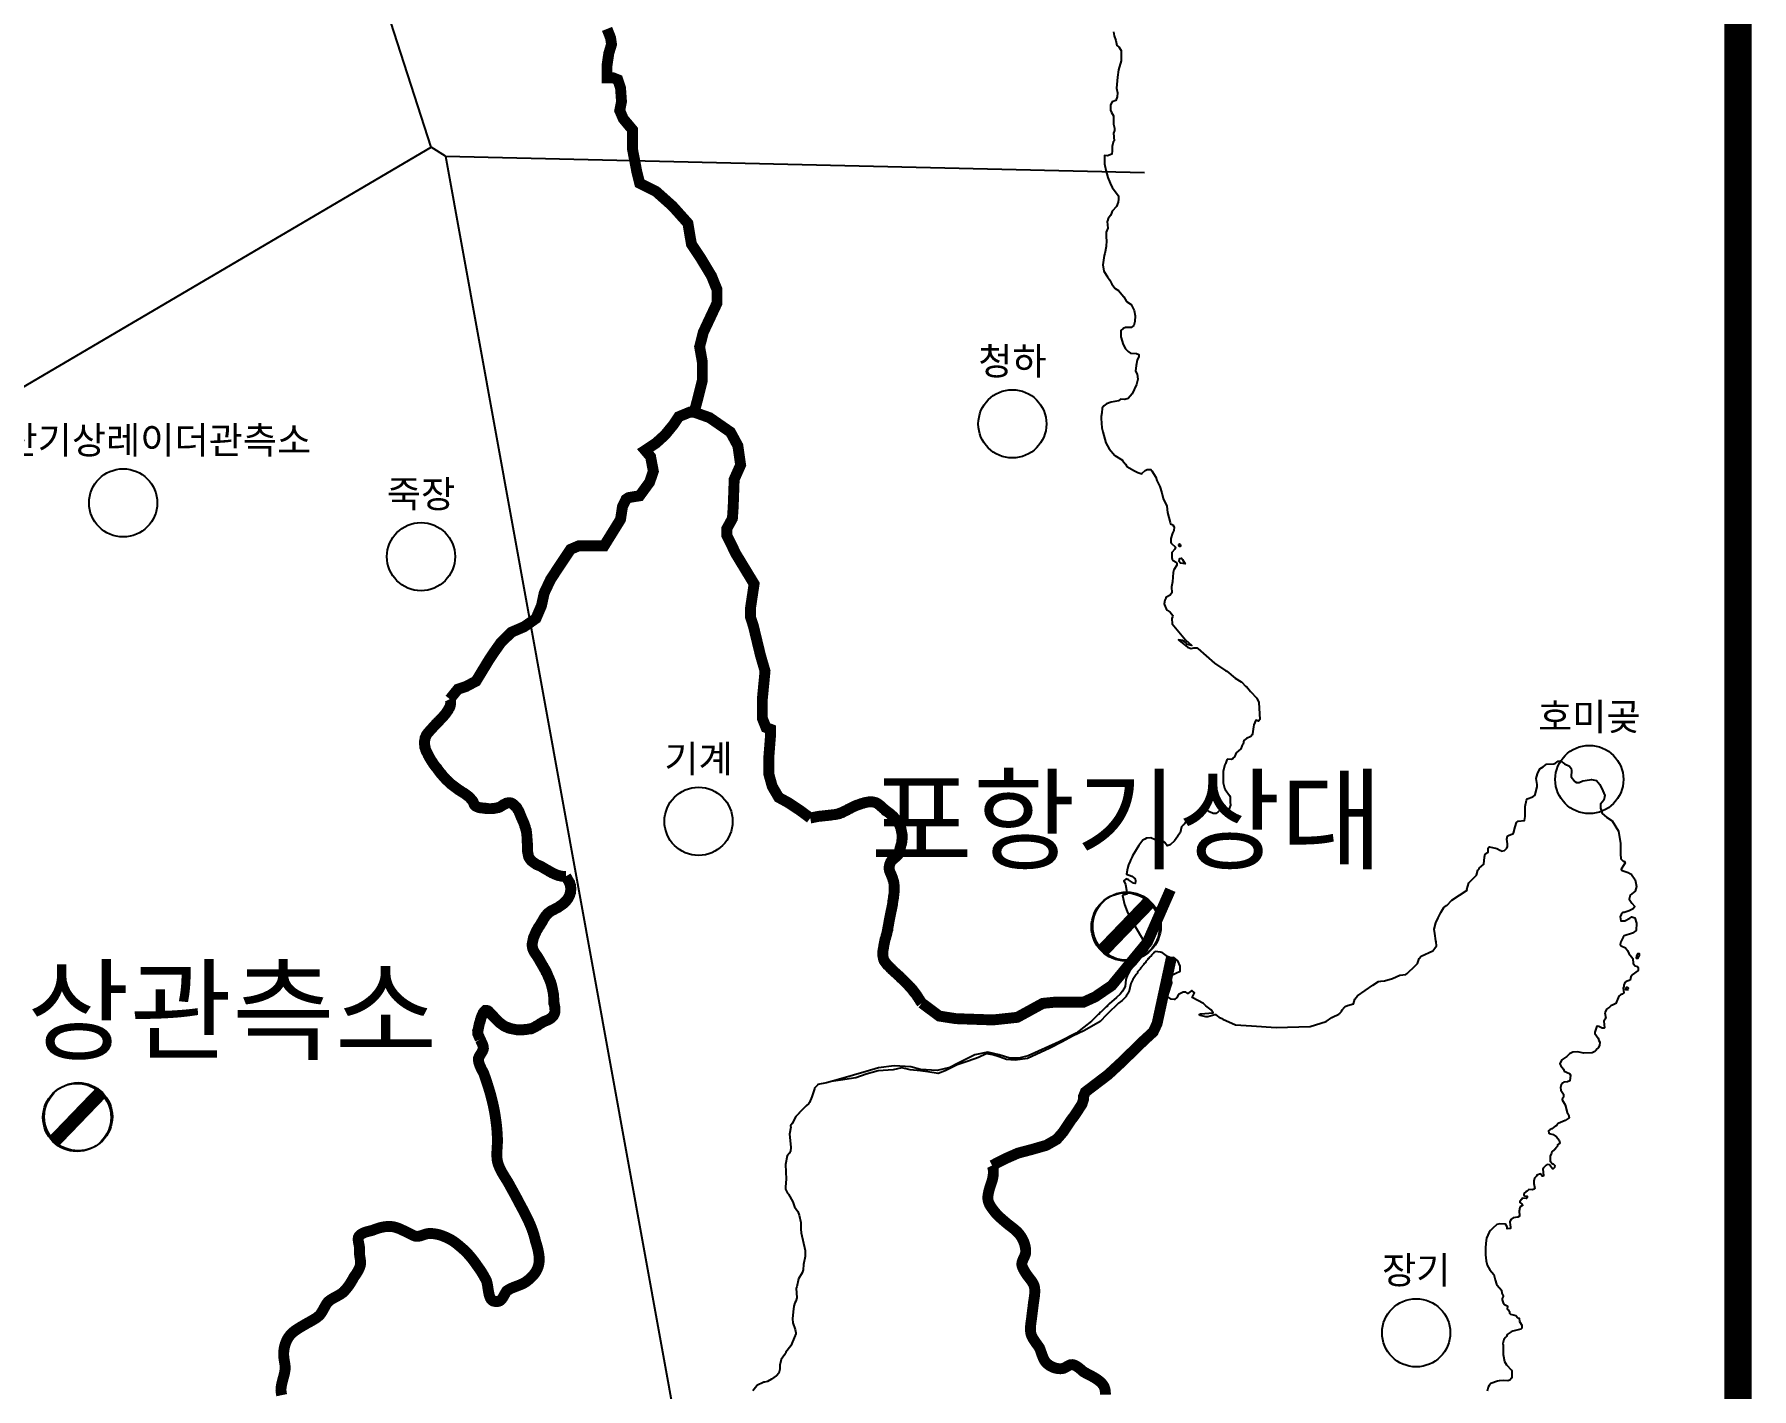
# Model space of a CAD drawing. Header units: millimetres. Extents: x -954552 to 1497340, y -301250 to 736091.
# Drawn here: x 374112 to 437134, y 267342 to 317031 of the extents above; entities that cross this region are included whole.
import ezdxf
from ezdxf.enums import TextEntityAlignment as Align

# ---------------------------------------------------------------- set-up
doc = ezdxf.new("R2010")
doc.units = ezdxf.units.MM
for name, color, linetype in [('2121', 7, 'Continuous'), ('2122', 7, 'Continuous'), ('2411', 7, 'Continuous'), ('AWS', 4, 'Continuous'), ('AWS명', 2, 'Continuous'), ('EL', 2, 'Continuous'), ('MAIN-RIVER', 5, 'Continuous'), ('Point', 1, 'Continuous'), ('관측소명', 3, 'Continuous'), ('기상청', 1, 'Continuous'), ('티센', 6, 'Continuous')]:
    doc.layers.add(name, color=color, linetype=linetype)
doc.styles.get("Standard").update_dxf_attribs({"font": ''})
doc.styles.get('Standard').set_extended_font_data('Gulim')

# ---------------------------------------------------------------- blocks, each defined once
blk = doc.blocks.new('관측소(기상청)')
at = {"layer": '기상청', "const_width": 500}
blk.add_lwpolyline([(821, 874), (-914, -926)], dxfattribs=at)
at = {"layer": '기상청'}
blk.add_circle((-46, -26), 1250, dxfattribs=at)

msp = doc.modelspace()

# ---------------------------------------------------------------- linework, layer by layer
at = {"const_width": 1000}
msp.add_lwpolyline([(436634, 41900), (436634, 603450), (72212, 603450), (72212, 41900)], close=True, dxfattribs=at)
at = {"layer": '2121', "color": 7}
for points in [[(413720, 317120), (413740, 316980), (413800, 316810), (413840, 316620), (413914, 316570), (413991, 316436), (414002, 316224), (414002, 316054), (413903, 315734), (413857, 315455), (413826, 315053), (413857, 314888), (413847, 314743), (413800, 314609), (413670, 314550), (413670, 314550), (413610, 314440), (413610, 314250), (413640, 314170), (413710, 314040), (413710, 314000), (413710, 313730), (413750, 313590), (413750, 313500), (413710, 313400), (413740, 313130), (413700, 313070), (413670, 312920), (413670, 312760), (413650, 312630), (413490, 312580), (413390, 312590), (413380, 312280), (413380, 312280), (413430, 312050), (413510, 311780), (413590, 311570), (413670, 311410), (413900, 311110), (413900, 310980), (413890, 310870), (413820, 310720), (413670, 310550), (413640, 310470), (413610, 310380), (413520, 310270), (413490, 310190), (413480, 310160), (413510, 309920), (413440, 309770), (413440, 309740), (413440, 309580), (413460, 309470), (413450, 309250), (413400, 308990), (413370, 308920), (413320, 308570), (413360, 308340), (413490, 308130), (413580, 308010), (413660, 307860), (413780, 307710), (413900, 307630), (414090, 307400), (414198, 307235), (414368, 307116), (414476, 306905), (414512, 306703), (414492, 306492), (414456, 306347), (414368, 306270), (414160, 306270), (414070, 306240), (413990, 306160), (413990, 305930), (414070, 305650), (414160, 305490), (414250, 305390), (414250, 305390), (414342, 305331), (414554, 305320), (414647, 305279), (414647, 305212), (414579, 305078), (414543, 304887), (414523, 304675), (414579, 304562), (414610, 304386), (414554, 304185), (414399, 303839), (414254, 303674), (414131, 303628), (413970, 303650), (413970, 303650), (413900, 303590), (413630, 303540), (413460, 303470), (413360, 303400), (413300, 303320), (413290, 303150), (413260, 303010), (413260, 302940), (413290, 302590), (413320, 302450), (413430, 302040), (413560, 301830), (413770, 301580), (414040, 301410), (414040, 301390), (414050, 301390), (414140, 301270), (414150, 301260), (414210, 301180), (414490, 301020), (414610, 300950), (414750, 300910), (414770, 300930), (414880, 301030), (414950, 301060), (415060, 301070), (415080, 301060), (415120, 301020), (415270, 300780), (415300, 300660), (415415, 300444), (415483, 300212), (415539, 300000), (415670, 299720), (415700, 299490), (415790, 299120), (415810, 299070), (415890, 299030), (415930, 298980), (415940, 298950), (415930, 298830), (415880, 298730), (415820, 298540), (415820, 298390), (415830, 298360), (415990, 298220), (415960, 298140), (415860, 298020), (415850, 297840), (415870, 297770), (415900, 297730), (416010, 297660), (416040, 297620), (416040, 297550), (415930, 297390), (415900, 297290), (415880, 296950), (415840, 296760), (415860, 296540), (415790, 296450), (415640, 296370), (415630, 296340), (415600, 296270), (415580, 296140), (415580, 296140), (415590, 296100), (415650, 295950), (415690, 295900), (415790, 295830), (415890, 295710), (415880, 295660), (415860, 295600), (415870, 295400), (416360, 294820), (416590, 294610), (416420, 294650), (416340, 294730), (416250, 294790), (416100, 294820), (416130, 294790), (416430, 294550), (416560, 294500), (416660, 294520), (416770, 294520), (416810, 294500), (417420, 293960), (417840, 293680), (417870, 293670), (418180, 293410), (418400, 293270), (418410, 293270), (418570, 293110), (418600, 293100), (418600, 293100), (418739, 292925), (418981, 292672), (419048, 292518), (419084, 291893), (419038, 291837), (418940, 291870), (418870, 291700), (418850, 291620), (418820, 291370), (418810, 291330), (418750, 291270), (418590, 291200), (418500, 291120), (418470, 290990), (418420, 290920), (418390, 290820), (418220, 290670), (418150, 290520), (418100, 290470), (418090, 290450), (418050, 290430), (417900, 290440), (417870, 290410), (417820, 290270), (417800, 290240), (417740, 289980), (417740, 289570), (417790, 289370), (417810, 289330), (417970, 289110), (418000, 289040), (418000, 288970), (418000, 288970), (417996, 288859), (418006, 288751), (417939, 288549), (417872, 288462), (417758, 288503), (417630, 288580), (417540, 288490), (417470, 288450), (417370, 288450), (417240, 288510), (417150, 288570), (417040, 288560), (417000, 288540), (416870, 288390), (416500, 288230), (416450, 288180), (416350, 288120), (416320, 288070), (416280, 288040), (416270, 288020), (416210, 287950), (416160, 287730), (416080, 287630), (416080, 287610), (416080, 287610), (415952, 287445), (415797, 287290), (415689, 287254), (415596, 287378), (415500, 287440), (415320, 287460), (415250, 287480), (415080, 287550), (414930, 287540), (414860, 287500), (414790, 287460), (414640, 287270), (414410, 286890), (414400, 286850), (414340, 286730), (414330, 286690), (414270, 286560), (414230, 286430), (414190, 286220), (414190, 286220), (414383, 286145), (414507, 286052), (414528, 285964), (414507, 285876), (414450, 285887), (414270, 286011), (414182, 286042), (414100, 285970), (414150, 285840), (414210, 285560), (414210, 285490), (414060, 285450), (414050, 285440), (414120, 285100), (414220, 284850), (414340, 284590), (414950, 283550), (414970, 283500), (414963, 283479)], [(421732, 280963), (421747, 280968), (421980, 281080), (422020, 281110), (422020, 281120), (422080, 281180), (422110, 281240), (422120, 281240), (422120, 281250), (422170, 281300), (422170, 281320), (422220, 281360), (422300, 281400), (422520, 281460), (422570, 281630), (422670, 281750), (423230, 282150), (423445, 282275), (423528, 282292), (423661, 282309), (423960, 282392), (424220, 282510), (424440, 282540), (424490, 282570), (424780, 282850), (424790, 282850), (424870, 282940), (424930, 283120), (425000, 283210), (425440, 283410), (425510, 283500), (425570, 283590), (425560, 283730), (425550, 283770), (425550, 283770), (425506, 284037), (425489, 284203), (425539, 284436), (425624, 284618), (425723, 284818), (425840, 285000), (425940, 285070), (425950, 285070), (426130, 285260), (426690, 285630), (426680, 285650), (426760, 285900), (426780, 285930), (427040, 286180), (427090, 286370), (427140, 286420), (427140, 286440), (427310, 286590), (427330, 286840), (427360, 286960), (427460, 287030), (427460, 287170), (427490, 287210), (427510, 287220), (427780, 287160), (427920, 287090), (427950, 287060), (428060, 287090), (428150, 287170), (428170, 287230), (428170, 287330), (428150, 287500), (428180, 287620), (428390, 287710), (428400, 287720), (428450, 287960), (428450, 287960), (428500, 288120), (428560, 288160), (428800, 288190), (428820, 288340), (428820, 288700), (428870, 288930), (428900, 288980), (429100, 289060), (429160, 289110), (429190, 289140), (429260, 289420), (429260, 289510), (429230, 289730), (429270, 289900), (429270, 289900), (429366, 290085), (429482, 290152), (429600, 290260), (429600, 290260), (429880, 290270), (429930, 290290), (430030, 290370), (430130, 290360), (430260, 290270), (430450, 290180), (430510, 290090), (430520, 290020), (430510, 289790), (430650, 289620), (430710, 289580), (430800, 289580), (430940, 289640), (431020, 289650), (431260, 289687), (431443, 289653), (431559, 289504), (431676, 289271), (431744, 289105), (431709, 288939), (431593, 288789), (431593, 288640), (431643, 288440), (431810, 288307), (432010, 288174), (432242, 287792), (432326, 287344), (432320, 286960), (432320, 286960), (432330, 286780), (432420, 286700), (432450, 286690), (432490, 286640), (432460, 286570), (432340, 286400), (432360, 286370), (432420, 286340), (432600, 286280), (432690, 286230), (432730, 286210), (432857, 286014), (432907, 285765), (432857, 285599), (432675, 285449), (432641, 285300), (432741, 285150), (432841, 285034), (432791, 284951), (432641, 284868), (432450, 284810), (432450, 284810), (432410, 284810), (432340, 284740), (432310, 284650), (432330, 284510), (432480, 284510), (432660, 284600), (432741, 284652), (432841, 284618), (432907, 284419), (432891, 284153), (432760, 284050), (432460, 283950), (432420, 283910), (432340, 283760), (432330, 283740), (432310, 283640), (432350, 283590), (432500, 283510), (432580, 283420), (432630, 283310), (432770, 283120), (432780, 282940), (432860, 282860), (432940, 282830), (432970, 282790), (432970, 282690), (432750, 282530), (432750, 282510), (432700, 282450), (432680, 282330), (432530, 282280), (432480, 282240), (432440, 282140), (432440, 282100), (432420, 282040), (432440, 281860), (432380, 281820), (432320, 281790), (432260, 281740), (432150, 281470), (432050, 281420), (432050, 281420), (431970, 281390), (431920, 281340), (431802, 281270), (431747, 281134)], [(417727, 280894), (417640, 280940), (417480, 281060), (417430, 281060), (417180, 280990), (417100, 280980), (416910, 281030), (416860, 281070), (416910, 281090), (417370, 281130), (417300, 281240), (417100, 281390), (417020, 281470), (417020, 281470), (416804, 281578), (416602, 281691), (416690, 281867), (416587, 281955), (416442, 281846), (416375, 281887), (416267, 281887), (416097, 281800), (416035, 281691), (415952, 281614), (415833, 281635), (415710, 281712), (415720, 281810), (415854, 282233), (415833, 282347), (415777, 282434), (415808, 282491), (415999, 282589), (416164, 282656), (416164, 282847), (416076, 283038), (415931, 283162), (415818, 283147), (415700, 283200), (415500, 283340), (415440, 283360), (415250, 283380), (415200, 283340), (415184, 283324)], [(431747, 281133), (431782, 280935), (431709, 280822), (431738, 280578), (431725, 280565), (431650, 280564), (431525, 280631), (431469, 280636), (431444, 280611), (431378, 280416), (431378, 280372), (431506, 280200), (431520, 280119), (431558, 280057), (431547, 279932), (431502, 279848), (431425, 279786), (431425, 279761), (431376, 279710), (431277, 279659), (430971, 279647), (430745, 279694), (430570, 279692), (430446, 279628), (430357, 279533), (430168, 279404), (430107, 279301), (430100, 279264), (430135, 279188), (430225, 279064), (430249, 278990), (430249, 278990), (430444, 278899), (430489, 278841), (430461, 278633), (430380, 278595), (430243, 278584), (430200, 278561), (430145, 278491), (430121, 278391), (430135, 278297), (430225, 278142), (430226, 278037), (430189, 277998), (430178, 277942), (430294, 277750), (430360, 277476), (430411, 277395), (430438, 277283), (430290, 277181), (430035, 277071), (429974, 276995), (429974, 276983), (429924, 276969), (429801, 276878), (429746, 276850), (429683, 276797), (429697, 276713), (429709, 276701), (429853, 276672), (429967, 276577), (430076, 276460), (430089, 276347), (430089, 276347), (430003, 276290), (430004, 276233), (429964, 276192), (429964, 276179), (429919, 276124), (429899, 276118), (429807, 276031), (429795, 275986), (429735, 275873), (429742, 275805), (429737, 275691), (429820, 275593), (429844, 275585), (429915, 275525), (429903, 275457), (429851, 275403), (429826, 275403), (429717, 275553), (429627, 275565), (429590, 275539), (429485, 275437), (429473, 275394), (429495, 275163), (429480, 275138), (429442, 275137), (429382, 275224), (429247, 275180), (429235, 275140), (429171, 275066), (429143, 274959), (429137, 274864), (429137, 274864), (429177, 274683), (429153, 274661), (429085, 274642), (428959, 274649), (428897, 274591), (428841, 274562), (428780, 274515), (428774, 274458), (428793, 274421), (428894, 274407), (428901, 274361), (428877, 274319), (428865, 274316), (428708, 274326), (428702, 274295), (428622, 274210), (428629, 274175), (428703, 274117), (428737, 274076), (428644, 274019), (428625, 273987), (428603, 273850), (428618, 273699), (428612, 273675), (428556, 273634), (428382, 273609), (428302, 273545), (428265, 273457), (428270, 273344), (428285, 273294), (428281, 273220), (428281, 273220), (428157, 273205), (428156, 273280), (428103, 273377), (427891, 273395), (427785, 273362), (427633, 273232), (427603, 273188), (427545, 273146), (427502, 273089), (427399, 272862), (427383, 272682), (427367, 272499), (427369, 272255), (427386, 272037), (427426, 271870), (427529, 271696), (427675, 271530), (427716, 271331), (427775, 271181), (427800, 271138), (427953, 270952), (427961, 270846), (428012, 270753), (428013, 270722), (427983, 270647), (427984, 270597), (428016, 270491), (428061, 270429), (428162, 270384), (428173, 270355), (428157, 270274), (428157, 270274), (428176, 270244), (428227, 270207), (428242, 270171), (428247, 270107), (428279, 270070), (428486, 270023), (428550, 269942), (428599, 269925), (428620, 269800), (428698, 269671), (428705, 269564), (428662, 269523), (428376, 269453), (428314, 269421), (428165, 269331), (428135, 269250), (428102, 269215), (428037, 269141), (428008, 268997), (428015, 268941), (428014, 268591), (428067, 268342), (428132, 268212), (428321, 268018), (428336, 267990), (428333, 267760), (428321, 267721), (428265, 267654), (428191, 267631), (428022, 267647), (427868, 267630), (427868, 267630), (427805, 267616), (427561, 267529), (427500, 267452), (427469, 267396), (427429, 267248)], [(417727, 280894), (418192, 280686), (418783, 280655), (419685, 280592), (420930, 280624), (421521, 280810), (421732, 280963)]]:
    msp.add_lwpolyline(points, dxfattribs=at)
at = {"layer": '2122', "color": 7}
for points in [[(416170, 298310), (416160, 298320), (416140, 298330), (416110, 298320), (416100, 298300), (416110, 298270), (416140, 298250), (416160, 298250), (416180, 298270), (416170, 298310), (416170, 298310)], [(416250, 297760), (416350, 297610), (416170, 297630), (416160, 297640), (416130, 297690), (416140, 297780), (416150, 297800), (416210, 297810), (416250, 297760), (416250, 297760)], [(432910, 283220), (432890, 283150), (432900, 283140), (432970, 283140), (432990, 283210), (433020, 283250), (433020, 283290), (432950, 283290), (432910, 283220), (432910, 283220)], [(432620, 281980), (432590, 281970), (432520, 281970), (432520, 282040), (432540, 282070), (432560, 282070), (432590, 282060), (432610, 282040), (432610, 282040)]]:
    msp.add_lwpolyline(points, dxfattribs=at)
at = {"layer": '2411', "const_width": 400}
for points in [[(395129, 317231), (395259, 316901), (395294, 316665), (395194, 316335), (395129, 315898), (395129, 315432), (395359, 315432), (395524, 315367), (395624, 315066), (395660, 314565), (395595, 314235), (395725, 313934), (396061, 313533), (396061, 312831), (396226, 311969), (396326, 311568), (396928, 311267), (397530, 310731), (398096, 310100), (398226, 309333), (398562, 308831), (398963, 308165), (399164, 307669), (399164, 307168), (398662, 306100), (398527, 305569), (398627, 305003), (398627, 304336), (398462, 303670), (398326, 303168), (398161, 303168), (397760, 303003), (397559, 302702), (397258, 302336), (396928, 302036), (396527, 301770), (396727, 301534), (396828, 301003), (396692, 300602), (396326, 300101), (395925, 300036), (395825, 299971), (395695, 299700), (395624, 299234), (395023, 298266), (394728, 298266), (394091, 298266), (393790, 298136), (393389, 297535), (393058, 297033), (392822, 296532), (392722, 296066), (392521, 295600), (392091, 295299), (391625, 295099), (391224, 294703), (390988, 294367), (390787, 294066), (390321, 293299), (389955, 293105), (389654, 293004), (389360, 292640)], [(398326, 303168), (398892, 302968), (399659, 302437), (399931, 301935), (400031, 301233), (399795, 300702), (399759, 299700), (399730, 299269), (399529, 298903), (399529, 298638), (399860, 297965), (400526, 296868), (400397, 296001), (400397, 295635), (400497, 295334), (400762, 294237), (400927, 293671), (400827, 292633), (400827, 291937), (400963, 291600), (401128, 291536), (401128, 291300), (401063, 290468), (401063, 289902), (401193, 289436), (401429, 289034), (401795, 288834), (402196, 288568), (402588, 288278)], [(389360, 292640), (389380, 292600), (389390, 292550), (389390, 292500), (389390, 292480), (389380, 292430), (389370, 292380), (389350, 292330), (389320, 292290), (389300, 292240), (389270, 292200), (389260, 292190), (389230, 292140), (389200, 292100), (389200, 292100), (389170, 292060), (389140, 292030), (389110, 291990), (389070, 291950), (389040, 291920), (389030, 291910), (388990, 291870), (388960, 291830), (388920, 291800), (388890, 291760), (388850, 291730), (388820, 291690), (388780, 291650), (388750, 291620), (388720, 291580), (388680, 291540), (388640, 291500), (388610, 291460), (388570, 291420), (388540, 291380), (388510, 291340), (388490, 291300), (388470, 291250), (388450, 291210), (388450, 291190), (388440, 291140), (388430, 291090), (388430, 291040), (388430, 290990), (388440, 290940), (388440, 290930), (388440, 290880), (388460, 290840), (388470, 290790), (388490, 290740), (388510, 290700), (388510, 290700), (388540, 290650), (388560, 290600), (388570, 290590), (388590, 290550), (388610, 290500), (388640, 290460), (388660, 290420), (388690, 290370), (388720, 290330), (388740, 290290), (388770, 290250), (388800, 290210), (388830, 290170), (388870, 290130), (388900, 290090), (388910, 290070), (388940, 290030), (388970, 289990), (389000, 289950), (389030, 289910), (389070, 289870), (389100, 289830), (389130, 289790), (389160, 289760), (389200, 289720), (389230, 289680), (389270, 289650), (389310, 289610), (389340, 289580), (389380, 289540), (389420, 289510), (389460, 289480), (389500, 289450), (389540, 289420), (389580, 289390), (389620, 289360), (389620, 289360), (389660, 289330), (389700, 289300), (389740, 289280), (389780, 289250), (389830, 289220), (389870, 289200), (389910, 289170), (389950, 289140), (389990, 289110), (390030, 289080), (390070, 289050), (390100, 289020), (390130, 288980), (390170, 288940), (390200, 288900), (390220, 288860), (390240, 288810), (390250, 288780), (390280, 288740), (390300, 288720), (390340, 288700), (390390, 288680), (390440, 288660), (390490, 288650), (390540, 288650), (390600, 288640), (390650, 288640), (390680, 288630), (390730, 288630), (390780, 288620), (390830, 288620), (390880, 288620), (390930, 288630), (390980, 288630), (391030, 288640), (391080, 288650), (391080, 288650), (391130, 288660), (391140, 288660), (391190, 288680), (391240, 288710), (391290, 288740), (391330, 288770), (391380, 288790), (391430, 288820), (391470, 288830), (391520, 288840), (391560, 288840), (391610, 288830), (391650, 288810), (391690, 288780), (391730, 288740), (391760, 288710), (391800, 288680), (391830, 288640), (391850, 288590), (391880, 288550), (391900, 288510), (391920, 288460), (391940, 288410), (391960, 288360), (391980, 288310), (392000, 288270), (392000, 288260), (392020, 288220), (392040, 288170), (392060, 288130), (392080, 288080), (392100, 288030), (392110, 287980), (392130, 287940), (392140, 287890), (392160, 287840), (392160, 287840), (392160, 287830), (392170, 287780), (392180, 287730), (392180, 287680), (392190, 287630), (392190, 287580), (392190, 287530), (392200, 287480), (392200, 287430), (392200, 287380), (392210, 287330), (392210, 287320), (392210, 287270), (392210, 287210), (392210, 287160), (392210, 287110), (392210, 287060), (392220, 287010), (392230, 286960), (392240, 286910), (392250, 286860), (392270, 286820), (392300, 286780), (392320, 286750), (392350, 286710), (392390, 286680), (392430, 286650), (392470, 286620), (392490, 286610), (392530, 286580), (392570, 286560), (392620, 286540), (392670, 286520), (392710, 286500), (392860, 286410), (392860, 286410), (392880, 286400), (392930, 286370), (392970, 286350), (393010, 286320), (393060, 286300), (393100, 286270), (393150, 286250), (393190, 286230), (393240, 286210), (393290, 286190), (393340, 286170), (393390, 286160), (393440, 286150), (393480, 286140), (393480, 286140), (393510, 286140), (393560, 286140), (393610, 286140), (393618, 286140)], [(402588, 288278), (402600, 288280), (402650, 288290), (402700, 288300), (402740, 288310), (402790, 288320), (402840, 288330), (402890, 288340), (402910, 288340), (402960, 288350), (403010, 288350), (403060, 288360), (403110, 288360), (403110, 288360), (403160, 288370), (403210, 288370), (403260, 288380), (403310, 288380), (403360, 288390), (403410, 288400), (403460, 288400), (403510, 288410), (403560, 288420), (403610, 288430), (403650, 288440), (403660, 288450), (403710, 288470), (403760, 288480), (403800, 288510), (403850, 288530), (403890, 288550), (403940, 288570), (403980, 288600), (404030, 288620), (404070, 288640), (404120, 288670), (404160, 288690), (404210, 288710), (404250, 288730), (404300, 288750), (404340, 288760), (404370, 288770), (404420, 288790), (404470, 288810), (404520, 288820), (404570, 288840), (404620, 288850), (404680, 288860), (404730, 288870), (404780, 288870), (404780, 288870), (404820, 288870), (404870, 288870), (404920, 288860), (404960, 288850), (405000, 288840), (405040, 288820), (405080, 288790), (405120, 288760), (405160, 288730), (405200, 288690), (405240, 288660), (405280, 288620), (405320, 288590), (405350, 288550), (405390, 288530), (405430, 288500), (405470, 288470), (405510, 288440), (405550, 288400), (405590, 288370), (405630, 288340), (405660, 288300), (405690, 288270), (405730, 288230), (405730, 288220), (405760, 288180), (405790, 288140), (405820, 288100), (405850, 288050), (405870, 288010), (405890, 287960), (405910, 287910), (405920, 287860), (405930, 287810), (405940, 287760), (405950, 287710), (405950, 287710), (405960, 287660), (405960, 287610), (405960, 287570), (405960, 287520), (405950, 287470), (405950, 287420), (405940, 287370), (405930, 287320), (405910, 287270), (405900, 287220), (405890, 287170), (405880, 287160), (405870, 287110), (405860, 287060), (405840, 287010), (405820, 286960), (405800, 286920), (405770, 286890), (405740, 286860), (405700, 286830), (405660, 286790), (405620, 286760), (405580, 286730), (405570, 286710), (405540, 286670), (405520, 286620), (405500, 286570), (405490, 286520), (405480, 286470), (405480, 286420), (405490, 286380), (405500, 286330), (405520, 286280), (405540, 286240), (405560, 286190), (405580, 286140), (405580, 286140), (405590, 286120), (405610, 286070), (405620, 286020), (405640, 285970), (405650, 285920), (405660, 285880), (405660, 285840), (405670, 285790), (405670, 285740), (405670, 285690), (405670, 285640), (405670, 285590), (405660, 285540), (405660, 285490), (405650, 285440), (405640, 285390), (405640, 285340), (405630, 285290), (405620, 285240), (405620, 285230), (405610, 285180), (405610, 285130), (405600, 285080), (405590, 285030), (405580, 284980), (405570, 284930), (405560, 284890), (405550, 284840), (405540, 284790), (405530, 284740), (405520, 284690), (405510, 284640), (405500, 284590), (405490, 284540), (405480, 284490), (405460, 284370), (405450, 284320), (405440, 284270), (405430, 284220), (405430, 284180), (405420, 284160), (405410, 284110), (405400, 284060), (405390, 284010), (405370, 283960), (405360, 283910), (405350, 283870), (405330, 283820), (405320, 283770), (405310, 283720), (405300, 283670), (405290, 283620), (405280, 283570), (405280, 283540), (405270, 283490), (405260, 283440), (405250, 283380), (405250, 283330), (405250, 283280), (405250, 283230), (405260, 283180), (405270, 283130), (405280, 283090), (405300, 283040), (405330, 283000), (405360, 282960), (405390, 282920), (405420, 282880), (405460, 282850), (405490, 282820), (405490, 282820), (405520, 282780), (405560, 282750), (405590, 282710), (405630, 282680), (405670, 282640), (405700, 282610), (405740, 282580), (405780, 282540), (405810, 282510), (405850, 282480), (405880, 282450), (405910, 282410), (405950, 282380), (405990, 282340), (406020, 282310), (406060, 282270), (406090, 282240), (406130, 282200), (406160, 282170), (406200, 282130), (406230, 282090), (406270, 282060), (406300, 282020), (406330, 281980), (406360, 281940), (406370, 281940), (406400, 281900), (406430, 281860), (406460, 281820), (406490, 281780), (406510, 281740), (406540, 281700), (406570, 281650), (406600, 281610), (406620, 281570), (406650, 281530), (406650, 281530), (406680, 281490)], [(393618, 286140), (393660, 286070), (393680, 286030), (393710, 285980), (393730, 285940), (393760, 285900), (393770, 285850), (393790, 285800), (393790, 285760), (393800, 285710), (393800, 285650), (393790, 285600), (393790, 285550), (393770, 285500), (393760, 285450), (393740, 285410), (393710, 285360), (393700, 285330), (393670, 285290), (393640, 285250), (393600, 285210), (393570, 285180), (393530, 285140), (393490, 285110), (393450, 285080), (393400, 285050), (393360, 285020), (393320, 284990), (393270, 284970), (393230, 284950), (393180, 284920), (393140, 284900), (393090, 284880), (393050, 284850), (393010, 284820), (392970, 284790), (392970, 284790), (392940, 284760), (392930, 284750), (392900, 284710), (392870, 284680), (392840, 284630), (392810, 284590), (392790, 284550), (392760, 284500), (392740, 284460), (392710, 284420), (392690, 284380), (392660, 284330), (392630, 284290), (392600, 284250), (392580, 284200), (392550, 284160), (392530, 284120), (392510, 284070), (392490, 284030), (392470, 283980), (392450, 283930), (392430, 283890), (392420, 283840), (392410, 283800), (392400, 283750), (392390, 283700), (392380, 283650), (392380, 283600), (392390, 283550), (392390, 283540), (392400, 283490), (392420, 283440), (392440, 283400), (392460, 283360), (392490, 283310), (392520, 283270), (392520, 283270), (392550, 283230), (392580, 283180), (392590, 283170), (392610, 283130), (392640, 283090), (392660, 283040), (392690, 283000), (392710, 282960), (392740, 282910), (392760, 282870), (392790, 282830), (392810, 282780), (392840, 282740), (392860, 282700), (392880, 282650), (392900, 282630), (392920, 282580), (392940, 282540), (392960, 282490), (392980, 282440), (393000, 282400), (393020, 282350), (393040, 282300), (393060, 282260), (393070, 282210), (393090, 282160), (393100, 282110), (393110, 282070), (393120, 282030), (393130, 281980), (393140, 281930), (393150, 281880), (393160, 281830), (393160, 281780), (393170, 281730), (393170, 281680), (393170, 281680), (393180, 281630), (393180, 281580), (393180, 281530), (393180, 281480), (393190, 281460), (393200, 281400), (393210, 281350), (393210, 281290), (393220, 281240), (393220, 281190), (393210, 281140), (393200, 281100), (393180, 281060), (393160, 281020), (393130, 280990), (393090, 280950), (393050, 280920), (393000, 280890), (392960, 280870), (392910, 280850), (392860, 280830), (392810, 280810), (392800, 280800), (392760, 280780), (392710, 280750), (392670, 280730), (392630, 280700), (392590, 280670), (392540, 280650), (392500, 280620), (392460, 280600), (392330, 280540), (392320, 280540), (392270, 280540), (392220, 280530), (392170, 280520), (392170, 280520), (392120, 280520), (392070, 280510), (392020, 280510), (391970, 280510), (391920, 280510), (391870, 280510), (391860, 280510), (391810, 280510), (391760, 280520), (391710, 280530), (391660, 280540), (391610, 280550), (391570, 280560), (391520, 280580), (391500, 280580), (391460, 280600), (391410, 280620), (391370, 280640), (391320, 280670), (391280, 280700), (391240, 280730), (391200, 280760), (391180, 280770), (391140, 280810), (391110, 280840), (391070, 280880), (391040, 280910), (391000, 280950), (390970, 280990), (390940, 281020), (390900, 281060), (390870, 281090), (390830, 281130), (390790, 281180), (390750, 281210), (390710, 281220), (390710, 281220), (390670, 281220), (390650, 281200), (390610, 281160), (390580, 281120), (390560, 281070), (390540, 281030), (390520, 280980), (390500, 280930), (390490, 280880), (390480, 280860), (390470, 280810), (390450, 280760), (390440, 280720), (390430, 280670), (390420, 280620), (390410, 280570), (390400, 280520), (390380, 280470), (390388, 280360), (390473, 280161), (390473, 280161)], [(406680, 281490), (407322, 281012), (407930, 280917), (409292, 280870), (410183, 280965), (411121, 281478), (411587, 281525), (412619, 281525), (413038, 281714), (413652, 282133), (414961, 283725), (415805, 285648)], [(415838, 283149), (415316, 280739), (415173, 280431), (414844, 280130), (414006, 279314), (413519, 278863), (412681, 278225), (412617, 278068), (412617, 277960), (412559, 277781), (412294, 277373), (412151, 277187), (411865, 276757), (411636, 276492), (411249, 276270), (410676, 276106), (410211, 275984), (409738, 275776), (409260, 275529)], [(383190, 267103), (383180, 267151), (383172, 267199), (383166, 267248), (383162, 267289), (383164, 267337), (383169, 267386), (383176, 267435), (383185, 267483), (383195, 267532), (383206, 267581), (383219, 267630), (383232, 267679), (383245, 267728), (383258, 267777), (383271, 267827), (383283, 267876), (383295, 267925), (383295, 267925), (383304, 267975), (383312, 268024), (383319, 268073), (383321, 268103), (383317, 268153), (383311, 268203), (383304, 268253), (383296, 268303), (383288, 268353), (383280, 268403), (383273, 268452), (383267, 268502), (383263, 268551), (383261, 268601), (383261, 268639), (383264, 268690), (383269, 268741), (383276, 268792), (383285, 268842), (383296, 268892), (383309, 268942), (383325, 268991), (383342, 269039), (383362, 269085), (383384, 269131), (383407, 269175), (383433, 269217), (383460, 269255), (383489, 269294), (383520, 269330), (383554, 269365), (383590, 269398), (383628, 269430), (383667, 269461), (383708, 269490), (383750, 269519), (383750, 269519), (383793, 269547), (383837, 269574), (383882, 269601), (383926, 269628), (383971, 269654), (384016, 269680), (384036, 269692), (384080, 269718), (384124, 269743), (384169, 269768), (384214, 269792), (384258, 269817), (384302, 269842), (384346, 269867), (384389, 269893), (384431, 269920), (384472, 269948), (384511, 269978), (384549, 270009), (384585, 270042), (384592, 270050), (384622, 270089), (384650, 270130), (384676, 270173), (384701, 270217), (384726, 270261), (384750, 270306), (384774, 270350), (384799, 270394), (384825, 270437), (384853, 270478), (384883, 270517), (384890, 270527), (384928, 270558), (384967, 270588), (385008, 270616), (385008, 270616), (385051, 270642), (385094, 270667), (385139, 270691), (385183, 270716), (385228, 270740), (385273, 270764), (385316, 270790), (385359, 270816), (385400, 270844), (385427, 270864), (385463, 270898), (385498, 270934), (385531, 270970), (385564, 271008), (385595, 271047), (385625, 271087), (385655, 271128), (385683, 271169), (385711, 271212), (385738, 271255), (385764, 271298), (385789, 271342), (385814, 271386), (385839, 271431), (385844, 271441), (385874, 271483), (385904, 271526), (385933, 271569), (385960, 271613), (385987, 271657), (386011, 271701), (386032, 271747), (386051, 271792), (386066, 271839), (386077, 271886), (386082, 271917), (386082, 271917), (386084, 271966), (386082, 272014), (386077, 272064), (386069, 272114), (386061, 272164), (386053, 272215), (386046, 272265), (386043, 272295), (386042, 272345), (386043, 272395), (386043, 272445), (386043, 272495), (386043, 272533), (386035, 272586), (386024, 272639), (386013, 272692), (386004, 272743), (385997, 272793), (385996, 272840), (386001, 272883), (386003, 272891), (386022, 272928), (386048, 272962), (386082, 272992), (386121, 273019), (386165, 273043), (386213, 273064), (386265, 273083), (386319, 273100), (386375, 273115), (386432, 273129), (386489, 273142), (386520, 273149), (386567, 273168), (386615, 273187), (386663, 273204), (386663, 273204), (386712, 273221), (386761, 273236), (386811, 273250), (386860, 273262), (386910, 273272), (386960, 273281), (387010, 273287), (387059, 273292), (387109, 273294), (387158, 273294), (387207, 273291), (387235, 273288), (387282, 273281), (387330, 273270), (387377, 273258), (387424, 273242), (387471, 273225), (387518, 273207), (387564, 273186), (387610, 273165), (387657, 273143), (387703, 273121), (387749, 273098), (387795, 273076), (387841, 273054), (387851, 273050), (387896, 273026), (387942, 273001), (387988, 272978), (388033, 272958), (388080, 272942), (388126, 272931), (388129, 272931), (388176, 272930), (388224, 272936), (388272, 272947), (388272, 272947), (388321, 272961), (388370, 272977), (388419, 272994), (388468, 273010), (388517, 273023), (388546, 273030), (388596, 273033), (388646, 273034), (388696, 273033), (388746, 273029), (388796, 273023), (388846, 273015), (388896, 273006), (388946, 272994), (388995, 272980), (389043, 272965), (389091, 272948), (389138, 272929), (389182, 272911), (389228, 272892), (389273, 272872), (389318, 272850), (389362, 272827), (389406, 272802), (389448, 272776), (389491, 272748), (389532, 272719), (389573, 272689), (389613, 272658), (389653, 272627), (389691, 272594), (389729, 272561), (389738, 272553), (389777, 272522), (389815, 272489), (389852, 272456), (389852, 272456), (389889, 272423), (389925, 272388), (389961, 272353), (389995, 272317), (390030, 272280), (390063, 272243), (390096, 272205), (390129, 272166), (390161, 272128), (390192, 272088), (390223, 272048), (390254, 272008), (390283, 271967), (390313, 271926), (390341, 271885), (390370, 271844), (390374, 271838), (390403, 271798), (390432, 271757), (390461, 271716), (390489, 271674), (390516, 271632), (390543, 271589), (390569, 271547), (390594, 271504), (390619, 271460), (390643, 271416), (390666, 271372), (390689, 271327), (390711, 271282), (390725, 271226), (390737, 271168), (390747, 271108), (390756, 271048), (390765, 270988), (390775, 270929), (390775, 270929), (390785, 270872), (390796, 270817), (390809, 270765), (390825, 270716), (390844, 270672), (390866, 270633), (390892, 270601), (390924, 270574), (390960, 270555), (390990, 270547), (391039, 270538), (391090, 270538), (391140, 270544), (391148, 270547), (391190, 270563), (391227, 270589), (391260, 270623), (391290, 270662), (391318, 270706), (391345, 270754), (391372, 270802), (391399, 270850), (391428, 270897), (391446, 270924), (391486, 270952), (391528, 270978), (391571, 271002), (391616, 271024), (391661, 271044), (391708, 271063), (391756, 271081), (391804, 271099), (391852, 271117), (391899, 271135), (391946, 271154), (391993, 271174), (391993, 271174), (392038, 271196), (392082, 271219), (392122, 271242), (392164, 271271), (392206, 271302), (392247, 271335), (392287, 271368), (392325, 271403), (392362, 271440), (392398, 271477), (392431, 271515), (392463, 271555), (392492, 271596), (392519, 271637), (392543, 271680), (392564, 271723), (392579, 271758), (392596, 271802), (392610, 271847), (392621, 271893), (392629, 271940), (392635, 271988), (392638, 272036), (392639, 272086), (392638, 272136), (392635, 272186), (392630, 272237), (392623, 272289), (392614, 272340), (392604, 272392), (392593, 272444), (392580, 272497), (392567, 272549), (392552, 272601), (392537, 272652), (392521, 272704), (392521, 272704), (392505, 272755), (392499, 272772), (392489, 272820), (392477, 272868), (392464, 272916), (392451, 272964), (392437, 273011), (392421, 273058), (392406, 273105), (392389, 273152), (392372, 273199), (392354, 273246), (392335, 273292), (392316, 273339), (392297, 273385), (392277, 273431), (392256, 273477), (392235, 273522), (392213, 273568), (392191, 273613), (392169, 273659), (392146, 273704), (392124, 273749), (392100, 273794), (392077, 273839), (392053, 273884), (392030, 273928), (392006, 273973), (391982, 274018), (391958, 274062), (391934, 274106), (391910, 274151), (391903, 274162), (391881, 274207), (391858, 274251), (391834, 274295), (391834, 274295), (391811, 274340), (391787, 274384), (391764, 274428), (391740, 274471), (391716, 274515), (391692, 274559), (391667, 274603), (391643, 274647), (391619, 274691), (391595, 274734), (391571, 274778), (391547, 274822), (391523, 274866), (391506, 274897), (391479, 274941), (391452, 274984), (391425, 275028), (391398, 275071), (391371, 275114), (391344, 275158), (391318, 275202), (391292, 275245), (391267, 275289), (391243, 275334), (391220, 275378), (391199, 275423), (391178, 275468), (391160, 275514), (391142, 275559), (391127, 275606), (391114, 275653), (391109, 275672), (391100, 275720), (391094, 275768), (391090, 275817), (391087, 275866), (391087, 275866), (391086, 275916), (391086, 275966), (391087, 276016), (391089, 276066), (391092, 276117), (391095, 276168), (391098, 276218), (391101, 276269), (391104, 276320), (391106, 276371), (391108, 276422), (391109, 276447), (391107, 276497), (391105, 276547), (391103, 276597), (391100, 276647), (391097, 276697), (391094, 276747), (391091, 276797), (391087, 276847), (391082, 276897), (391078, 276946), (391073, 276996), (391067, 277046), (391061, 277096), (391055, 277145), (391048, 277195), (391041, 277244), (391034, 277294), (391029, 277321), (391022, 277371), (391014, 277420), (391006, 277469), (390997, 277518), (390988, 277568), (390978, 277617), (390978, 277617), (390968, 277666), (390958, 277715), (390947, 277764), (390936, 277812), (390924, 277861), (390913, 277910), (390900, 277958), (390890, 277999), (390877, 278047), (390865, 278095), (390852, 278144), (390838, 278192), (390824, 278240), (390810, 278288), (390796, 278336), (390781, 278383), (390766, 278431), (390751, 278479), (390735, 278526), (390720, 278574), (390704, 278621), (390688, 278669), (390672, 278716), (390656, 278764), (390640, 278811), (390623, 278858), (390612, 278893), (390588, 278941), (390563, 278989), (390538, 279036), (390514, 279084), (390491, 279132), (390470, 279180), (390451, 279227), (390434, 279274), (390422, 279321), (390422, 279321), (390414, 279368), (390410, 279414), (390412, 279460), (390413, 279469), (390431, 279514), (390455, 279558), (390483, 279603), (390511, 279647), (390538, 279692), (390562, 279736), (390581, 279781), (390592, 279826), (390588, 279873), (390578, 279919), (390562, 279967), (390543, 280014), (390521, 280061), (390498, 280109), (390476, 280156), (390473, 280161), (390473, 280161)], [(409260, 275529), (409270, 275508), (409286, 275463), (409297, 275415), (409304, 275366), (409307, 275315), (409307, 275263), (409304, 275212), (409298, 275160), (409293, 275126), (409285, 275077), (409275, 275029), (409262, 274981), (409247, 274933), (409231, 274885), (409215, 274838), (409198, 274790), (409183, 274742), (409183, 274742), (409168, 274694), (409158, 274654), (409145, 274604), (409132, 274553), (409122, 274503), (409113, 274452), (409107, 274402), (409104, 274353), (409105, 274304), (409112, 274256), (409113, 274249), (409125, 274202), (409141, 274156), (409161, 274110), (409185, 274066), (409212, 274022), (409241, 273980), (409272, 273938), (409293, 273912), (409322, 273871), (409352, 273832), (409384, 273794), (409417, 273757), (409451, 273721), (409486, 273685), (409523, 273651), (409559, 273616), (409597, 273583), (409635, 273549), (409673, 273516), (409711, 273483), (409750, 273450), (409788, 273417), (409828, 273385), (409868, 273353), (409909, 273322), (409909, 273322), (409950, 273290), (409990, 273259), (410031, 273227), (410070, 273195), (410109, 273162), (410146, 273129), (410182, 273095), (410216, 273059), (410248, 273023), (410278, 272985), (410305, 272945), (410334, 272902), (410360, 272858), (410384, 272812), (410407, 272765), (410427, 272717), (410444, 272669), (410459, 272619), (410472, 272569), (410481, 272519), (410488, 272469), (410492, 272419), (410492, 272368), (410489, 272319), (410485, 272293), (410470, 272245), (410450, 272198), (410429, 272150), (410407, 272103), (410386, 272056), (410368, 272009), (410356, 271962), (410351, 271916), (410350, 271911), (410357, 271864), (410370, 271817), (410370, 271817), (410388, 271771), (410410, 271724), (410435, 271679), (410462, 271634), (410485, 271596), (410512, 271553), (410542, 271511), (410572, 271470), (410603, 271429), (410635, 271389), (410666, 271348), (410696, 271308), (410725, 271267), (410751, 271225), (410774, 271183), (410794, 271139), (410800, 271124), (410812, 271077), (410820, 271030), (410825, 270981), (410826, 270932), (410826, 270882), (410823, 270832), (410819, 270781), (410813, 270730), (410806, 270679), (410799, 270627), (410791, 270576), (410783, 270525), (410778, 270494), (410773, 270444), (410767, 270395), (410761, 270345), (410755, 270295), (410748, 270246), (410742, 270196), (410742, 270196), (410735, 270147), (410729, 270097), (410723, 270047), (410717, 269998), (410712, 269948), (410710, 269932), (410703, 269881), (410695, 269830), (410688, 269779), (410681, 269728), (410675, 269677), (410671, 269626), (410668, 269576), (410668, 269526), (410669, 269477), (410673, 269428), (410681, 269380), (410688, 269347), (410703, 269302), (410722, 269258), (410744, 269214), (410768, 269171), (410795, 269129), (410823, 269087), (410852, 269045), (410882, 269003), (410912, 268962), (410942, 268920), (410972, 268878), (411000, 268835), (411003, 268830), (411022, 268782), (411040, 268732), (411057, 268682), (411075, 268632), (411092, 268583), (411092, 268583), (411110, 268534), (411129, 268487), (411149, 268442), (411172, 268399), (411196, 268358), (411224, 268320), (411250, 268291), (411287, 268255), (411328, 268222), (411371, 268192), (411416, 268165), (411464, 268141), (411513, 268120), (411563, 268103), (411615, 268089), (411666, 268080), (411718, 268074), (411769, 268073), (411820, 268077), (411869, 268086), (411880, 268088), (411926, 268109), (411971, 268134), (412016, 268160), (412060, 268186), (412105, 268208), (412149, 268223), (412150, 268223), (412195, 268224), (412239, 268217), (412283, 268203), (412327, 268183), (412371, 268157), (412414, 268128), (412458, 268095), (412501, 268060), (412501, 268060), (412543, 268024), (412586, 267986), (412623, 267953), (412671, 267928), (412720, 267903), (412769, 267878), (412818, 267853), (412868, 267827), (412917, 267800), (412965, 267773), (413013, 267746), (413059, 267718), (413103, 267689), (413146, 267659), (413186, 267628), (413224, 267596), (413259, 267563), (413292, 267529), (413320, 267493), (413345, 267457), (413367, 267418), (413383, 267378), (413387, 267368), (413400, 267322), (413410, 267275), (413416, 267225), (413418, 267175), (413417, 267123)]]:
    msp.add_lwpolyline(points, dxfattribs=at)
at = {"layer": 'AWS'}
for centre in [(410004, 302740), (377372, 299841), (388302, 297868), (431176, 289693), (398487, 288156), (424823, 269392)]:
    msp.add_circle(centre, 1250, dxfattribs=at)
at = {"layer": 'MAIN-RIVER'}
for points in [[(414963, 283479), (414940, 283410), (414940, 283410), (414729, 283162), (414518, 282904), (414383, 282770), (414300, 282650), (414230, 282530), (414170, 282350), (414140, 282100), (414040, 281930), (413960, 281820), (413820, 281690), (413550, 281460), (413500, 281400), (413490, 281380), (413470, 281380), (413460, 281350), (413450, 281350), (413250, 281160), (413240, 281150), (413190, 281090), (413190, 281080), (413170, 281080), (412910, 280820), (412344, 280383), (411718, 280061), (410580, 279549), (410238, 279473), (409915, 279473), (409517, 279587), (409099, 279682), (408625, 279587), (408018, 279283), (407714, 279131), (407240, 279018), (406632, 279056), (406272, 279150), (405665, 279188), (405095, 279112), (404640, 278980), (403710, 278714), (403178, 278566), (402859, 278502), (402859, 278489), (402748, 278362), (402737, 278338), (402648, 278043), (402557, 277835), (402538, 277804), (402434, 277721), (402175, 277467), (402175, 277454), (402059, 277325), (401925, 277069), (401863, 276979), (401871, 276934), (401830, 276680), (401869, 276197), (401859, 276049), (401834, 276022), (401822, 275984), (401740, 275882), (401680, 275564), (401699, 275022), (401673, 274741), (401680, 274660), (401756, 274511), (401788, 274473), (401949, 274201), (401949, 274201), (402014, 274015), (402130, 273842), (402182, 273704), (402237, 273436), (402244, 273191), (402252, 273062), (402402, 272408), (402399, 272189), (402335, 271901), (402331, 271707), (402294, 271590), (402161, 271367), (402091, 271072), (402072, 271029), (402090, 270672), (402056, 270546), (402025, 270489), (401983, 270371), (401956, 270160), (401940, 269902), (401948, 269751), (402033, 269512), (402057, 269391), (402052, 269330)], [(415184, 283324), (415180, 283320), (415170, 283310), (415110, 283250), (415110, 283240), (415030, 283160), (415000, 283110), (414980, 283110), (414970, 283090), (414900, 283020), (414900, 282990), (414830, 282930), (414830, 282910), (414700, 282770), (414700, 282740), (414600, 282630), (414590, 282590), (414550, 282540), (414500, 282460), (414420, 282350), (414350, 282210), (414280, 281890), (414210, 281780), (414180, 281740), (414180, 281730), (414030, 281580), (413900, 281490), (413900, 281490), (413500, 281100), (413457, 281060), (413224, 280817), (412648, 280478), (412212, 280270), (411832, 280061), (411377, 279833), (410561, 279454), (410105, 279397), (409783, 279416), (409517, 279511), (409289, 279587), (409042, 279625), (408758, 279492), (408378, 279359), (407980, 279226), (407543, 278999), (407278, 278904), (406898, 278961), (406632, 278999), (406253, 279037), (405949, 279112), (405627, 279037), (405076, 278999), (404640, 278885), (404260, 278752), (403691, 278657), (403356, 278616)], [(402052, 269330), (402030, 269295), (401873, 268907), (401696, 268685), (401696, 268659), (401665, 268628), (401647, 268584), (401525, 268407), (401525, 268407), (401466, 268207), (401474, 268052), (401432, 267912), (401345, 267818), (401333, 267818), (401169, 267691), (401017, 267599), (400913, 267578), (400880, 267585), (400627, 267462), (400627, 267449), (400485, 267266)]]:
    msp.add_lwpolyline(points, dxfattribs=at)
at = {"layer": '기상청'}
for centre in [(414203, 284310), (375725, 277319)]:
    msp.add_circle(centre, 1250, dxfattribs=at)
at = {"layer": '티센'}
for points in [[(388675, 312898), (383379, 329314)], [(353481, 292211), (388675, 312898)], [(389195, 312566), (388675, 312898)], [(389195, 312566), (414856, 311959)], [(389195, 312566), (398917, 259060)]]:
    msp.add_lwpolyline(points, dxfattribs=at)

# ---------------------------------------------------------------- block references
at = {"layer": 'Point'}
for p in [(414203, 284310), (375725, 277319)]:
    msp.add_blockref('관측소(기상청)', p, dxfattribs=at)

# ---------------------------------------------------------------- texts
at = {"layer": 'AWS명'}
for s, p in [('청하', (410004, 304240)), ('면봉산기상레이더관측소', (377372, 301341)), ('죽장', (388302, 299368)), ('호미곶', (431176, 291193)), ('기계', (398487, 289656)), ('장기', (424823, 270892))]:
    msp.add_text(s, height=1000, dxfattribs=at).set_placement(p, align=Align.BOTTOM_CENTER)
at = {"layer": 'EL'}
for p in [(414203, 284309), (375725, 277318)]:
    msp.add_text('0.000', height=2.5, dxfattribs=at).set_placement(p, align=Align.TOP_CENTER)
at = {"layer": '관측소명'}
for s, p in [('포항기상대', (414203, 285810)), ('영천기상관측소', (375725, 278819))]:
    msp.add_text(s, height=3000, dxfattribs=at).set_placement(p, align=Align.BOTTOM_CENTER)

doc.saveas('drawing.dxf')
